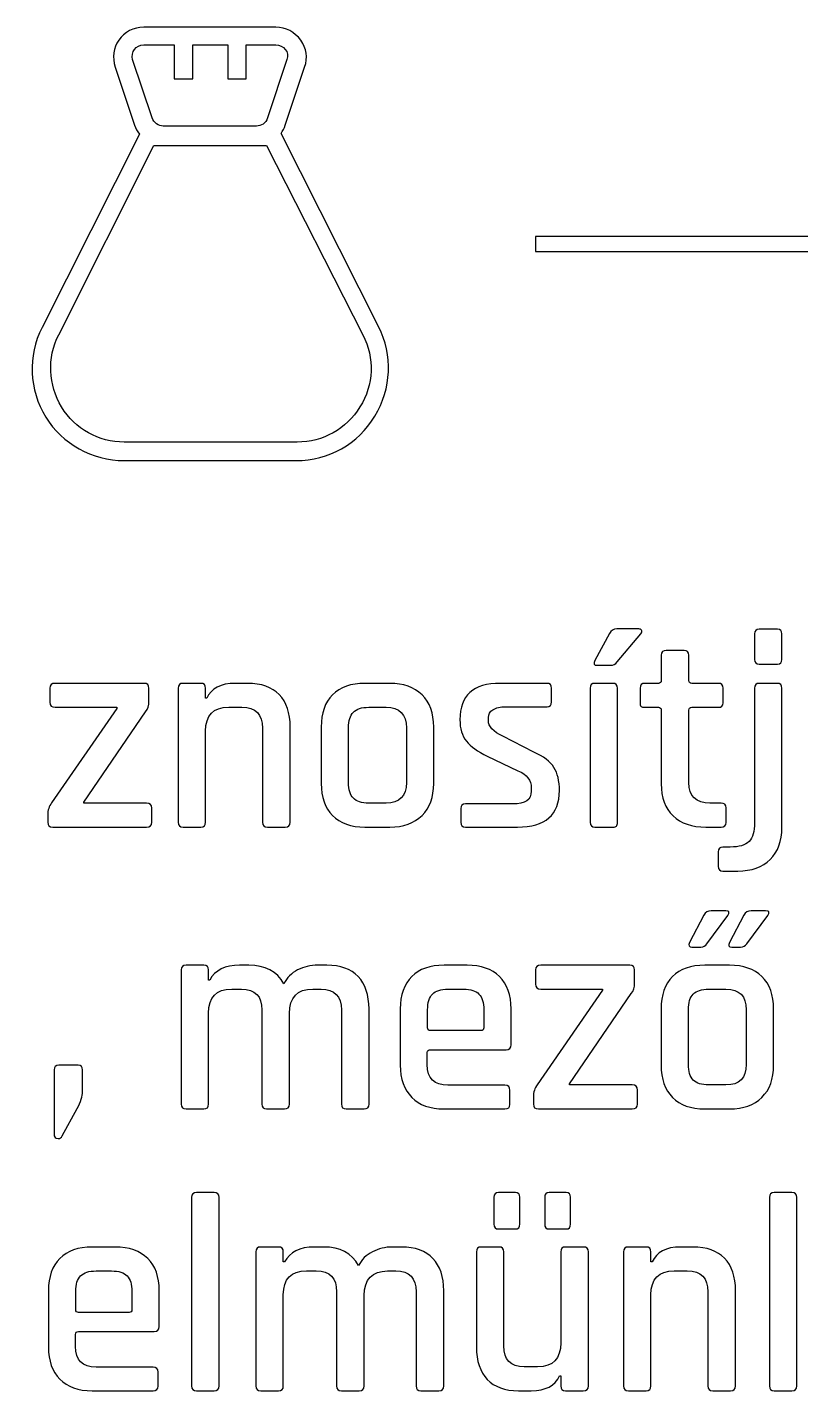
# Model space of a CAD drawing. Extents: x 5 to 177, y 88 to 167.
# Drawn here: x 88.23 to 100.81, y 108.56 to 130.75 of the extents above; entities that cross this region are included whole.
import ezdxf

# ---------------------------------------------------------------- set-up
doc = ezdxf.new("R2010")
doc.units = 0
doc.layers.add('Layer_1', color=7, linetype='CONTINUOUS')

msp = doc.modelspace()

# ---------------------------------------------------------------- linework, layer by layer
at = {"layer": 'Layer_1', "color": 7}
for points in [[(92.272886, 130.749063), (90.123145, 130.749063), (90.123145, 130.749063)], [(90.123145, 130.463533), (90.619241, 130.463533), (90.619241, 129.907355), (90.919653, 129.907355), (90.919653, 130.463533), (91.490713, 130.463533), (91.490713, 129.907355), (91.791674, 129.907355), (91.791674, 130.463533), (92.272886, 130.463533)], [(90.123145, 130.463533), (90.123145, 130.463533)], [(89.656818, 130.102486), (89.972665, 129.155498)], [(90.258194, 129.275663), (89.942348, 130.222651)], [(92.453133, 130.222651), (92.13784, 129.275663)], [(92.422816, 129.155498), (92.738662, 130.102486)], [(91.95704, 129.140617), (90.438441, 129.140617)], [(90.051489, 129.012183), (88.469501, 125.863091)], [(93.941415, 125.877973), (92.356119, 129.021002)], [(88.740147, 125.742924), (90.288511, 128.82477), (90.288511, 128.82477)], [(90.288511, 128.82477), (90.438441, 128.82477), (91.971924, 128.82477), (92.122405, 128.82477), (93.685651, 125.742924)], [(96.4974, 127.346962), (96.4974, 127.100017), (106.508573, 127.100017), (106.508573, 127.346962), (96.4974, 127.346962), (96.4974, 127.346962)], [(92.618498, 123.998881), (89.807299, 123.998881)], [(89.807299, 123.698466), (92.603616, 123.698466)], [(98.173647, 120.958376), (97.815908, 120.958376), (97.815908, 120.958376)], [(100.429218, 120.953415), (100.131564, 120.953415), (100.131564, 120.953415)], [(97.701255, 120.885064), (97.462577, 120.444644)], [(97.824727, 120.421491), (98.210026, 120.880102)], [(100.058251, 120.880102), (100.058251, 120.462834)], [(100.503081, 120.462834), (100.503081, 120.880102)], [(98.540203, 120.531735), (98.540203, 120.118875)], [(98.911723, 120.609457), (98.622886, 120.609457), (98.622886, 120.609457)], [(98.989444, 120.118875), (98.989444, 120.531735)], [(97.499509, 120.36637), (97.715036, 120.36637)], [(100.131564, 120.385112), (100.429218, 120.385112)], [(90.129761, 120.073124), (88.680064, 120.073124), (88.680064, 120.073124)], [(91.051394, 120.073124), (90.762557, 120.073124), (90.762557, 120.073124)], [(91.812621, 120.073124), (91.610877, 120.073124)], [(94.123868, 120.073124), (93.720378, 120.073124), (93.720378, 120.073124)], [(96.682608, 120.073124), (95.921381, 120.073124), (95.921381, 120.073124)], [(97.751415, 120.073124), (97.457618, 120.073124), (97.457618, 120.073124)], [(98.494452, 120.073124), (98.273966, 120.073124)], [(99.466798, 120.073124), (99.040157, 120.073124)], [(100.42481, 120.073124), (100.136523, 120.073124), (100.136523, 120.073124)], [(88.597935, 119.995403), (88.597935, 119.766098)], [(90.207482, 119.784287), (90.207482, 119.995403)], [(90.684835, 119.994853), (90.684835, 117.812039)], [(91.147305, 119.830038), (91.129666, 119.830038), (91.129666, 119.994853)], [(96.755921, 119.770506), (96.755921, 119.994853)], [(97.384306, 119.995403), (97.384306, 117.812039)], [(97.829136, 117.812039), (97.829136, 119.995403)], [(98.196245, 119.994853), (98.196245, 119.756728)], [(99.548927, 119.756728), (99.548927, 119.994853)], [(100.058251, 119.994853), (100.058251, 117.807631)], [(100.503081, 117.729356), (100.503081, 119.994853)], [(88.680064, 119.683415), (89.68438, 119.683415), (89.68438, 119.665226), (88.625494, 118.128435)], [(90.17055, 118.124027), (89.148048, 118.124027), (89.148048, 118.142216), (90.152361, 119.610102)], [(91.505594, 119.683415), (91.720568, 119.683415)], [(93.784318, 119.683415), (94.064336, 119.683415)], [(93.784318, 119.683415), (93.784318, 119.683415)], [(96.013434, 119.692234), (96.682608, 119.692234)], [(98.273966, 119.683415), (98.494452, 119.683415)], [(98.540203, 119.637114), (98.540203, 118.436015)], [(98.989444, 118.458616), (98.989444, 119.637114)], [(99.040157, 119.683415), (99.466798, 119.683415)], [(95.729007, 119.46789), (95.729007, 119.51805)], [(91.129666, 117.812039), (91.129666, 119.293706)], [(92.055707, 119.343868), (92.055707, 117.812039)], [(92.505499, 117.812039), (92.505499, 119.362057)], [(93.009861, 119.362057), (93.009861, 118.444835)], [(93.454141, 118.458616), (93.454141, 119.348276)], [(94.394514, 119.348276), (94.394514, 118.458616)], [(94.839344, 118.444835), (94.839344, 119.362057)], [(96.467634, 118.954158), (95.962721, 119.211023)], [(95.710265, 118.889665), (96.210216, 118.65154)], [(96.426294, 118.371522), (96.426294, 118.316401)], [(90.253233, 117.812039), (90.253233, 118.041344)], [(94.064336, 118.124027), (93.784318, 118.124027)], [(95.279766, 118.036936), (95.279766, 117.812039)], [(96.128086, 118.110246), (95.357487, 118.110246)], [(99.512549, 118.124027), (99.333403, 118.124027)], [(99.594678, 117.807631), (99.594678, 118.045756)], [(88.561003, 117.931653), (88.561003, 117.812039)], [(88.643686, 117.734318), (90.17055, 117.734318)], [(90.762557, 117.734318), (91.051394, 117.734318)], [(92.133428, 117.734318), (92.422816, 117.734318)], [(93.720378, 117.734318), (94.123868, 117.734318)], [(95.357487, 117.734318), (96.201397, 117.734318)], [(97.462577, 117.734318), (97.755826, 117.734318)], [(99.265051, 117.734318), (99.512549, 117.734318)], [(99.66358, 117.408549), (99.544519, 117.408549)], [(99.466245, 117.330277), (99.466245, 117.096563)], [(99.544519, 117.018839), (99.787603, 117.018839)], [(99.235285, 116.298952), (99.001572, 115.858533)], [(99.281036, 115.83538), (99.624995, 116.293991)], [(99.588616, 116.372265), (99.349938, 116.372265), (99.349938, 116.372265)], [(99.88627, 116.298952), (99.652557, 115.858533)], [(99.932575, 115.83538), (100.276533, 116.293991)], [(100.23519, 116.372265), (100.000923, 116.372265), (100.000923, 116.372265)], [(99.038503, 115.780259), (99.185126, 115.780259)], [(99.689488, 115.780259), (99.831703, 115.780259)], [(90.732791, 115.408742), (90.732791, 113.225928)], [(91.0999, 115.487013), (90.811062, 115.487013), (90.811062, 115.487013)], [(91.195813, 115.243927), (91.177621, 115.243927), (91.177621, 115.408742)], [(91.833567, 115.487013), (91.681983, 115.487013)], [(93.099159, 115.487013), (92.952536, 115.487013)], [(95.382292, 115.487013), (95.006914, 115.487013), (95.006914, 115.487013)], [(96.4974, 115.409292), (96.4974, 115.179986)], [(98.029228, 115.487013), (96.580082, 115.487013), (96.580082, 115.487013)], [(98.10695, 115.198176), (98.10695, 115.409292)], [(99.652557, 115.487013), (99.249066, 115.487013), (99.249066, 115.487013)], [(91.553549, 115.097304), (91.713953, 115.097304)], [(92.874262, 115.097304), (93.007104, 115.097304)], [(95.070854, 115.097304), (95.323313, 115.097304)], [(95.070854, 115.097304), (95.070854, 115.097304)], [(96.580082, 115.097304), (97.584395, 115.097304), (97.584395, 115.079115), (96.524961, 113.542324)], [(98.070018, 113.537916), (97.047513, 113.537916), (97.047513, 113.556105), (98.051826, 115.023991)], [(99.313007, 115.097304), (99.593025, 115.097304)], [(99.313007, 115.097304), (99.313007, 115.097304)], [(91.177621, 113.225928), (91.177621, 114.707594)], [(92.044684, 114.757757), (92.044684, 113.225928)], [(93.337834, 114.757757), (93.337834, 113.225928)], [(93.787076, 113.225928), (93.787076, 114.775946)], [(94.295846, 114.775946), (94.295846, 113.858724)], [(94.740676, 114.468919), (94.740676, 114.762165)], [(95.65349, 114.762165), (95.65349, 114.468919)], [(96.09832, 114.193312), (96.09832, 114.775946)], [(98.538549, 114.775946), (98.538549, 113.858724)], [(98.982829, 113.872505), (98.982829, 114.762165)], [(99.923202, 114.762165), (99.923202, 113.872505)], [(100.368035, 113.858724), (100.368035, 114.775946)], [(92.493372, 113.225928), (92.493372, 114.698225)], [(95.607739, 114.422618), (94.786427, 114.422618)], [(94.735715, 113.868093), (94.735715, 114.065429)], [(94.786427, 114.11118), (96.015638, 114.11118)], [(89.054342, 113.858724), (88.742353, 113.858724), (88.742353, 113.858724)], [(88.664632, 113.785411), (88.664632, 112.739758)], [(89.127652, 113.427674), (89.127652, 113.785411)], [(95.997449, 113.532954), (95.070854, 113.532954)], [(96.080131, 113.221519), (96.080131, 113.450825)], [(98.152701, 113.225928), (98.152701, 113.455233)], [(99.593025, 113.537916), (99.313007, 113.537916)], [(96.460468, 113.345542), (96.460468, 113.225928)], [(88.796924, 112.707785), (89.040561, 113.152618)], [(90.811062, 113.148207), (91.0999, 113.148207)], [(92.121855, 113.148207), (92.411242, 113.148207)], [(93.415556, 113.148207), (93.708801, 113.148207)], [(95.006914, 113.148207), (95.997449, 113.148207)], [(96.543151, 113.148207), (98.070018, 113.148207)], [(99.249066, 113.148207), (99.652557, 113.148207)], [(90.902564, 111.70788), (90.902564, 108.639817)], [(91.269673, 111.786154), (90.980839, 111.786154), (90.980839, 111.786154)], [(91.347397, 108.639817), (91.347397, 111.70788)], [(95.818853, 111.70788), (95.818853, 111.272422)], [(96.167222, 111.786154), (95.892166, 111.786154), (95.892166, 111.786154)], [(96.240535, 111.272422), (96.240535, 111.712841)], [(96.644576, 111.70788), (96.644576, 111.272422)], [(96.992942, 111.786154), (96.717886, 111.786154), (96.717886, 111.786154)], [(97.066255, 111.272422), (97.066255, 111.712841)], [(100.299131, 111.70788), (100.299131, 108.639817)], [(100.666793, 111.786154), (100.377405, 111.786154), (100.377405, 111.786154)], [(100.743964, 108.639817), (100.743964, 111.70788)], [(95.892166, 111.194148), (96.167222, 111.194148)], [(96.717886, 111.194148), (96.992942, 111.194148)], [(89.659576, 110.900902), (89.283647, 110.900902), (89.283647, 110.900902)], [(91.94877, 110.822631), (91.94877, 108.639817)], [(92.315329, 110.900902), (92.026492, 110.900902), (92.026492, 110.900902)], [(92.411242, 110.657816), (92.393603, 110.657816), (92.393603, 110.822631)], [(93.049547, 110.900902), (92.897412, 110.900902)], [(94.315139, 110.900902), (94.168516, 110.900902)], [(95.53498, 110.823181), (95.53498, 109.272612)], [(95.901535, 110.900902), (95.612148, 110.900902), (95.612148, 110.900902)], [(95.979257, 109.291352), (95.979257, 110.823181)], [(96.905851, 110.823181), (96.905851, 109.341514)], [(97.27241, 110.900902), (96.984123, 110.900902)], [(97.355643, 108.639817), (97.355643, 110.823181)], [(97.928354, 110.822631), (97.928354, 108.639817)], [(98.295466, 110.900902), (98.006628, 110.900902), (98.006628, 110.900902)], [(98.391376, 110.657816), (98.373187, 110.657816), (98.373187, 110.822631)], [(99.056692, 110.900902), (98.854949, 110.900902)], [(89.348138, 110.511193), (89.600044, 110.511193)], [(89.348138, 110.511193), (89.348138, 110.511193)], [(92.769532, 110.511193), (92.929936, 110.511193)], [(94.090242, 110.511193), (94.223086, 110.511193)], [(98.749666, 110.511193), (98.96464, 110.511193)], [(88.57313, 110.189835), (88.57313, 109.272612)], [(89.01796, 109.882808), (89.01796, 110.176054)], [(89.930221, 110.176054), (89.930221, 109.882808)], [(90.375051, 109.607201), (90.375051, 110.189835)], [(92.393603, 108.639817), (92.393603, 110.121483)], [(93.260113, 110.171645), (93.260113, 108.639817)], [(93.709355, 108.639817), (93.709355, 110.112114)], [(94.553264, 110.171645), (94.553264, 108.639817)], [(95.002505, 108.639817), (95.002505, 110.189835)], [(98.373187, 108.639817), (98.373187, 110.121483)], [(99.299779, 110.171645), (99.299779, 108.639817)], [(99.74902, 108.639817), (99.74902, 110.189835)], [(89.88447, 109.836507), (89.063711, 109.836507)], [(89.012999, 109.281982), (89.012999, 109.479318)], [(89.063711, 109.525069), (90.292922, 109.525069)], [(90.27418, 108.946843), (89.348138, 108.946843)], [(96.529923, 108.951805), (96.309987, 108.951805)], [(90.356862, 108.635408), (90.356862, 108.864714)], [(96.887109, 108.805182), (96.905851, 108.805182), (96.905851, 108.639817)], [(89.283647, 108.562095), (90.27418, 108.562095)], [(90.980839, 108.562095), (91.269673, 108.562095)], [(92.026492, 108.562095), (92.315329, 108.562095)], [(93.337834, 108.562095), (93.627222, 108.562095)], [(94.630985, 108.562095), (94.924784, 108.562095)], [(96.217935, 108.562095), (96.42464, 108.562095)], [(96.984123, 108.562095), (97.27241, 108.562095)], [(98.006628, 108.562095), (98.295466, 108.562095)], [(99.3775, 108.562095), (99.666888, 108.562095)], [(100.377405, 108.562095), (100.666793, 108.562095)]]:
    msp.add_lwpolyline(points, dxfattribs=at)
for points in [[(90.123145, 130.749063), (89.958045, 130.749063), (89.807409, 130.673964), (89.717451, 130.538497)], [(92.67858, 130.538497), (92.573452, 130.673964), (92.438339, 130.749063), (92.272886, 130.749063)], [(89.717451, 130.538497), (89.62714, 130.4182), (89.611663, 130.25277), (89.656818, 130.102486)], [(89.972665, 130.388567), (90.002651, 130.433722), (90.063173, 130.463533), (90.123145, 130.463533)], [(92.272886, 130.463533), (92.333211, 130.463533), (92.39283, 130.433722), (92.422816, 130.388567)], [(92.738662, 130.102486), (92.798987, 130.25277), (92.768891, 130.403383), (92.67858, 130.538497)], [(89.942348, 130.222651), (89.927179, 130.282976), (89.942678, 130.343411), (89.972665, 130.388567)], [(92.422816, 130.388567), (92.467972, 130.343411), (92.467949, 130.282976), (92.453133, 130.222651)], [(89.972665, 129.155498), (89.989115, 129.102206), (90.017388, 129.055024), (90.051489, 129.012183)], [(90.438441, 129.140617), (90.3633, 129.140617), (90.288181, 129.200521), (90.258194, 129.275663)], [(92.13784, 129.275663), (92.107853, 129.185704), (92.032181, 129.140617), (91.95704, 129.140617)], [(92.356119, 129.021002), (92.384962, 129.061346), (92.407743, 129.106377), (92.422816, 129.155498)], [(88.469501, 125.863091), (88.228907, 125.396719), (88.259003, 124.855975), (88.529583, 124.405125)], [(93.881332, 124.420007), (94.151913, 124.870857), (94.182009, 125.411953), (93.941415, 125.877973)], [(88.785347, 124.570491), (88.574739, 124.93103), (88.544708, 125.366862), (88.740147, 125.742924)], [(93.685651, 125.742924), (93.88109, 125.366862), (93.866231, 124.93103), (93.640453, 124.570491)], [(89.807299, 123.998881), (89.386083, 123.998881), (89.010772, 124.209599), (88.785347, 124.570491)], [(93.640453, 124.570491), (93.415025, 124.209599), (93.039362, 123.998881), (92.618498, 123.998881)], [(88.529583, 124.405125), (88.800164, 123.969092), (89.280955, 123.698466), (89.807299, 123.698466)], [(92.603616, 123.698466), (93.129961, 123.698466), (93.610752, 123.968804), (93.881332, 124.420007)], [(97.815908, 120.958376), (97.760875, 120.958376), (97.722422, 120.933747), (97.701255, 120.885064)], [(98.221602, 120.93743), (98.213841, 120.951188), (98.197989, 120.958376), (98.173647, 120.958376)], [(98.210026, 120.880102), (98.225548, 120.904444), (98.229364, 120.923672), (98.221602, 120.93743)], [(100.131564, 120.953415), (100.082528, 120.953415), (100.058251, 120.929138), (100.058251, 120.880102)], [(100.503081, 120.880102), (100.503081, 120.929138), (100.477901, 120.953415), (100.429218, 120.953415)], [(98.622886, 120.609457), (98.567852, 120.609457), (98.540203, 120.583594), (98.540203, 120.531735)], [(98.989444, 120.531735), (98.989444, 120.583594), (98.963582, 120.609457), (98.911723, 120.609457)], [(97.462577, 120.444644), (97.43506, 120.392433), (97.447298, 120.36637), (97.499509, 120.36637)], [(97.715036, 120.36637), (97.760894, 120.36637), (97.797211, 120.384805), (97.824727, 120.421491)], [(100.058251, 120.462834), (100.058251, 120.410975), (100.082525, 120.385112), (100.131564, 120.385112)], [(100.429218, 120.385112), (100.477901, 120.385112), (100.503081, 120.410975), (100.503081, 120.462834)], [(88.680064, 120.073124), (88.625031, 120.073124), (88.597935, 120.047261), (88.597935, 119.995403)], [(90.207482, 119.995403), (90.207482, 120.047261), (90.181619, 120.073124), (90.129761, 120.073124)], [(90.762557, 120.073124), (90.710345, 120.073124), (90.684835, 120.046711), (90.684835, 119.994853)], [(91.129666, 119.994853), (91.129666, 120.046711), (91.1029, 120.073124), (91.051394, 120.073124)], [(91.610877, 120.073124), (91.375222, 120.073124), (91.220682, 119.991963), (91.147305, 119.830038)], [(92.326353, 119.88957), (92.207117, 120.011984), (92.035929, 120.073124), (91.812621, 120.073124)], [(93.720378, 120.073124), (93.494248, 120.073124), (93.318894, 120.011191), (93.195069, 119.887366)], [(94.649174, 119.887366), (94.522174, 120.011191), (94.347177, 120.073124), (94.123868, 120.073124)], [(95.921381, 120.073124), (95.48429, 120.073124), (95.265985, 119.876077), (95.265985, 119.481671)], [(96.755921, 119.994853), (96.755921, 120.046711), (96.731644, 120.073124), (96.682608, 120.073124)], [(97.457618, 120.073124), (97.408935, 120.073124), (97.384306, 120.047261), (97.384306, 119.995403)], [(97.829136, 119.995403), (97.829136, 120.047261), (97.803626, 120.073124), (97.751415, 120.073124)], [(98.273966, 120.073124), (98.222108, 120.073124), (98.196245, 120.046711), (98.196245, 119.994853)], [(98.540203, 120.118875), (98.540203, 120.088184), (98.525144, 120.073124), (98.494452, 120.073124)], [(99.040157, 120.073124), (99.006643, 120.073124), (98.989444, 120.088184), (98.989444, 120.118875)], [(99.548927, 119.994853), (99.548927, 120.046711), (99.521831, 120.073124), (99.466798, 120.073124)], [(100.136523, 120.073124), (100.084311, 120.073124), (100.058251, 120.046711), (100.058251, 119.994853)], [(100.503081, 119.994853), (100.503081, 120.046711), (100.476668, 120.073124), (100.42481, 120.073124)], [(92.505499, 119.362057), (92.505499, 119.591362), (92.445594, 119.767156), (92.326353, 119.88957)], [(93.195069, 119.887366), (93.071244, 119.763188), (93.009861, 119.588187), (93.009861, 119.362057)], [(94.839344, 119.362057), (94.839344, 119.588187), (94.776174, 119.763188), (94.649174, 119.887366)], [(88.597935, 119.766098), (88.597935, 119.711064), (88.625031, 119.683415), (88.680064, 119.683415)], [(90.152361, 119.610102), (90.18905, 119.652788), (90.207482, 119.710909), (90.207482, 119.784287)], [(91.129666, 119.293706), (91.129666, 119.553703), (91.254769, 119.683415), (91.505594, 119.683415)], [(91.720568, 119.683415), (91.943877, 119.683415), (92.055707, 119.569998), (92.055707, 119.343868)], [(93.454141, 119.348276), (93.454141, 119.46434), (93.480554, 119.549667), (93.532412, 119.602936)], [(93.532412, 119.602936), (93.584624, 119.656559), (93.668255, 119.683415), (93.784318, 119.683415)], [(94.064336, 119.683415), (94.28447, 119.683415), (94.394514, 119.571584), (94.394514, 119.348276)], [(95.729007, 119.51805), (95.729007, 119.569908), (95.753281, 119.612176), (95.802317, 119.644279)], [(95.802317, 119.644279), (95.851353, 119.676029), (95.921359, 119.692234), (96.013434, 119.692234)], [(96.682608, 119.692234), (96.731644, 119.692234), (96.755921, 119.718648), (96.755921, 119.770506)], [(98.196245, 119.756728), (98.196245, 119.729211), (98.201294, 119.709786), (98.21223, 119.69885)], [(98.21223, 119.69885), (98.222813, 119.688266), (98.243627, 119.683415), (98.273966, 119.683415)], [(98.494452, 119.683415), (98.525144, 119.683415), (98.540203, 119.667805), (98.540203, 119.637114)], [(98.989444, 119.637114), (98.989444, 119.667805), (99.006643, 119.683415), (99.040157, 119.683415)], [(99.466798, 119.683415), (99.521831, 119.683415), (99.548927, 119.707692), (99.548927, 119.756728)], [(95.265985, 119.481671), (95.265985, 119.337738), (95.301065, 119.221299), (95.371268, 119.132751)], [(95.962721, 119.211023), (95.807146, 119.284401), (95.729007, 119.370171), (95.729007, 119.46789)], [(95.371268, 119.132751), (95.441824, 119.043851), (95.554337, 118.963043), (95.710265, 118.889665)], [(96.795057, 118.704457), (96.735437, 118.800412), (96.626384, 118.883603), (96.467634, 118.954158)], [(96.884355, 118.330182), (96.884355, 118.482935), (96.854676, 118.608148), (96.795057, 118.704457)], [(96.210216, 118.65154), (96.354149, 118.587334), (96.426294, 118.493583), (96.426294, 118.371522)], [(93.009861, 118.444835), (93.009861, 118.221526), (93.071244, 118.047519), (93.195069, 117.922283)], [(93.532412, 118.204506), (93.480554, 118.257775), (93.454141, 118.342552), (93.454141, 118.458616)], [(94.394514, 118.458616), (94.394514, 118.235307), (94.28447, 118.124027), (94.064336, 118.124027)], [(94.649174, 117.922283), (94.776174, 118.047519), (94.839344, 118.221526), (94.839344, 118.444835)], [(96.426294, 118.316401), (96.426294, 118.178818), (96.3267, 118.110246), (96.128086, 118.110246)], [(96.201397, 117.734318), (96.657185, 117.734318), (96.884355, 117.932601), (96.884355, 118.330182)], [(98.540203, 118.436015), (98.540203, 118.21306), (98.604366, 118.039736), (98.73313, 117.917322)], [(99.333403, 118.124027), (99.104097, 118.124027), (98.989444, 118.235307), (98.989444, 118.458616)], [(88.625494, 118.128435), (88.582808, 118.073402), (88.561003, 118.007853), (88.561003, 117.931653)], [(90.253233, 118.041344), (90.253233, 118.096378), (90.225936, 118.124027), (90.17055, 118.124027)], [(93.784318, 118.124027), (93.668255, 118.124027), (93.584624, 118.150883), (93.532412, 118.204506)], [(95.357487, 118.110246), (95.305629, 118.110246), (95.279766, 118.085972), (95.279766, 118.036936)], [(99.594678, 118.045756), (99.594678, 118.097614), (99.56723, 118.124027), (99.512549, 118.124027)], [(93.195069, 117.922283), (93.318894, 117.797047), (93.494248, 117.734318), (93.720378, 117.734318)], [(94.123868, 117.734318), (94.347177, 117.734318), (94.522174, 117.797047), (94.649174, 117.922283)], [(98.73313, 117.917322), (98.861189, 117.794908), (99.038568, 117.734318), (99.265051, 117.734318)], [(88.561003, 117.812039), (88.561003, 117.760181), (88.588652, 117.734318), (88.643686, 117.734318)], [(90.17055, 117.734318), (90.225936, 117.734318), (90.253233, 117.760181), (90.253233, 117.812039)], [(90.684835, 117.812039), (90.684835, 117.760181), (90.710345, 117.734318), (90.762557, 117.734318)], [(91.051394, 117.734318), (91.1029, 117.734318), (91.129666, 117.760181), (91.129666, 117.812039)], [(92.055707, 117.812039), (92.055707, 117.760181), (92.08157, 117.734318), (92.133428, 117.734318)], [(92.422816, 117.734318), (92.47785, 117.734318), (92.505499, 117.760181), (92.505499, 117.812039)], [(95.279766, 117.812039), (95.279766, 117.760181), (95.305629, 117.734318), (95.357487, 117.734318)], [(97.384306, 117.812039), (97.384306, 117.760181), (97.410719, 117.734318), (97.462577, 117.734318)], [(97.755826, 117.734318), (97.783342, 117.734318), (97.803118, 117.739719), (97.813701, 117.750303)], [(97.813701, 117.750303), (97.824284, 117.761239), (97.829136, 117.781347), (97.829136, 117.812039)], [(99.512549, 117.734318), (99.56723, 117.734318), (99.594678, 117.758594), (99.594678, 117.807631)], [(100.058251, 117.807631), (100.058251, 117.66405), (100.028573, 117.561081), (99.968953, 117.500051)], [(100.312911, 117.206805), (100.439559, 117.332041), (100.503081, 117.506401), (100.503081, 117.729356)], [(99.544519, 117.408549), (99.492308, 117.408549), (99.466245, 117.382488), (99.466245, 117.330277)], [(99.968953, 117.500051), (99.909334, 117.43902), (99.807161, 117.408549), (99.66358, 117.408549)], [(99.787603, 117.018839), (100.010911, 117.018839), (100.185911, 117.081569), (100.312911, 117.206805)], [(99.466245, 117.096563), (99.466245, 117.044702), (99.492308, 117.018839), (99.544519, 117.018839)], [(99.349938, 116.372265), (99.294905, 116.372265), (99.256805, 116.347636), (99.235285, 116.298952)], [(99.624995, 116.293991), (99.658509, 116.345852), (99.646472, 116.372265), (99.588616, 116.372265)], [(100.000923, 116.372265), (99.94589, 116.372265), (99.907437, 116.347636), (99.88627, 116.298952)], [(100.276533, 116.293991), (100.310047, 116.345852), (100.296221, 116.372265), (100.23519, 116.372265)], [(99.001572, 115.858533), (98.97723, 115.806322), (98.989114, 115.780259), (99.038503, 115.780259)], [(99.185126, 115.780259), (99.227812, 115.780259), (99.259517, 115.798694), (99.281036, 115.83538)], [(99.652557, 115.858533), (99.622218, 115.806322), (99.634455, 115.780259), (99.689488, 115.780259)], [(99.831703, 115.780259), (99.871214, 115.780259), (99.905411, 115.798694), (99.932575, 115.83538)], [(90.811062, 115.487013), (90.758851, 115.487013), (90.732791, 115.4606), (90.732791, 115.408742)], [(91.177621, 115.408742), (91.177621, 115.4606), (91.151405, 115.487013), (91.0999, 115.487013)], [(91.681983, 115.487013), (91.44668, 115.487013), (91.28436, 115.405852), (91.195813, 115.243927)], [(92.40187, 115.184395), (92.288981, 115.386184), (92.099562, 115.487013), (91.833567, 115.487013)], [(92.626767, 115.408742), (92.525873, 115.356883), (92.450906, 115.282114), (92.40187, 115.184395)], [(92.952536, 115.487013), (92.836117, 115.487013), (92.727309, 115.4606), (92.626767, 115.408742)], [(93.610687, 115.301255), (93.492859, 115.42508), (93.322115, 115.487013), (93.099159, 115.487013)], [(95.006914, 115.487013), (94.78043, 115.487013), (94.60563, 115.42508), (94.482158, 115.301255)], [(95.910355, 115.301255), (95.784766, 115.42508), (95.608775, 115.487013), (95.382292, 115.487013)], [(96.580082, 115.487013), (96.525049, 115.487013), (96.4974, 115.46115), (96.4974, 115.409292)], [(98.10695, 115.409292), (98.10695, 115.46115), (98.081087, 115.487013), (98.029228, 115.487013)], [(99.249066, 115.487013), (99.022936, 115.487013), (98.847783, 115.42508), (98.724311, 115.301255)], [(100.177865, 115.301255), (100.050865, 115.42508), (99.875865, 115.487013), (99.652557, 115.487013)], [(93.787076, 114.775946), (93.787076, 115.002076), (93.728162, 115.177077), (93.610687, 115.301255)], [(94.482158, 115.301255), (94.35798, 115.17743), (94.295846, 115.002429), (94.295846, 114.775946)], [(96.09832, 114.775946), (96.09832, 115.002429), (96.035591, 115.17743), (95.910355, 115.301255)], [(96.4974, 115.179986), (96.4974, 115.124953), (96.525049, 115.097304), (96.580082, 115.097304)], [(98.051826, 115.023991), (98.088515, 115.066677), (98.10695, 115.124798), (98.10695, 115.198176)], [(98.724311, 115.301255), (98.600133, 115.17743), (98.538549, 115.002076), (98.538549, 114.775946)], [(100.368035, 114.775946), (100.368035, 115.002076), (100.304513, 115.17743), (100.177865, 115.301255)], [(91.177621, 114.707594), (91.177621, 114.967592), (91.302724, 115.097304), (91.553549, 115.097304)], [(91.713953, 115.097304), (91.934086, 115.097304), (92.044684, 114.983887), (92.044684, 114.757757)], [(92.493372, 114.698225), (92.493372, 114.964219), (92.620967, 115.097304), (92.874262, 115.097304)], [(93.007104, 115.097304), (93.227237, 115.097304), (93.337834, 114.983887), (93.337834, 114.757757)], [(94.740676, 114.762165), (94.740676, 114.878582), (94.76674, 114.963203), (94.818951, 115.016825)], [(94.818951, 115.016825), (94.870809, 115.070095), (94.95479, 115.097304), (95.070854, 115.097304)], [(95.323313, 115.097304), (95.43973, 115.097304), (95.523911, 115.070095), (95.575769, 115.016825)], [(95.575769, 115.016825), (95.627627, 114.963203), (95.65349, 114.878582), (95.65349, 114.762165)], [(98.982829, 114.762165), (98.982829, 114.878229), (99.008892, 114.963556), (99.061103, 115.016825)], [(99.061103, 115.016825), (99.112962, 115.070448), (99.196943, 115.097304), (99.313007, 115.097304)], [(99.593025, 115.097304), (99.813158, 115.097304), (99.923202, 114.98512), (99.923202, 114.762165)], [(94.786427, 114.422618), (94.755736, 114.422618), (94.740676, 114.438227), (94.740676, 114.468919)], [(95.65349, 114.468919), (95.65349, 114.438227), (95.638078, 114.422618), (95.607739, 114.422618)], [(94.735715, 114.065429), (94.735715, 114.09612), (94.752561, 114.11118), (94.786427, 114.11118)], [(96.015638, 114.11118), (96.070671, 114.11118), (96.09832, 114.138279), (96.09832, 114.193312)], [(88.742353, 113.858724), (88.690495, 113.858724), (88.664632, 113.834094), (88.664632, 113.785411)], [(89.127652, 113.785411), (89.127652, 113.834094), (89.103375, 113.858724), (89.054342, 113.858724)], [(94.295846, 113.858724), (94.295846, 113.635768), (94.35798, 113.461408), (94.482158, 113.336172)], [(95.070854, 113.532954), (94.847545, 113.532954), (94.735715, 113.644785), (94.735715, 113.868093)], [(98.538549, 113.858724), (98.538549, 113.635415), (98.600133, 113.461408), (98.724311, 113.336172)], [(99.061103, 113.617841), (99.008892, 113.671464), (98.982829, 113.756088), (98.982829, 113.872505)], [(99.923202, 113.872505), (99.923202, 113.649196), (99.813158, 113.537916), (99.593025, 113.537916)], [(100.177865, 113.336172), (100.304513, 113.461408), (100.368035, 113.635415), (100.368035, 113.858724)], [(99.313007, 113.537916), (99.196943, 113.537916), (99.112962, 113.564572), (99.061103, 113.617841)], [(89.040561, 113.152618), (89.098416, 113.262684), (89.127652, 113.354297), (89.127652, 113.427674)], [(96.080131, 113.450825), (96.080131, 113.505858), (96.052482, 113.532954), (95.997449, 113.532954)], [(96.524961, 113.542324), (96.482275, 113.487291), (96.460468, 113.421742), (96.460468, 113.345542)], [(98.152701, 113.455233), (98.152701, 113.510267), (98.125404, 113.537916), (98.070018, 113.537916)], [(90.732791, 113.225928), (90.732791, 113.174069), (90.758851, 113.148207), (90.811062, 113.148207)], [(91.0999, 113.148207), (91.151405, 113.148207), (91.177621, 113.174069), (91.177621, 113.225928)], [(92.044684, 113.225928), (92.044684, 113.174069), (92.069996, 113.148207), (92.121855, 113.148207)], [(92.411242, 113.148207), (92.466276, 113.148207), (92.493372, 113.174069), (92.493372, 113.225928)], [(93.337834, 113.225928), (93.337834, 113.174069), (93.363697, 113.148207), (93.415556, 113.148207)], [(93.708801, 113.148207), (93.761012, 113.148207), (93.787076, 113.174069), (93.787076, 113.225928)], [(94.482158, 113.336172), (94.60563, 113.210936), (94.78043, 113.148207), (95.006914, 113.148207)], [(95.997449, 113.148207), (96.052482, 113.148207), (96.080131, 113.172836), (96.080131, 113.221519)], [(96.460468, 113.225928), (96.460468, 113.174069), (96.488117, 113.148207), (96.543151, 113.148207)], [(98.070018, 113.148207), (98.125404, 113.148207), (98.152701, 113.174069), (98.152701, 113.225928)], [(98.724311, 113.336172), (98.847783, 113.210936), (99.022936, 113.148207), (99.249066, 113.148207)], [(99.652557, 113.148207), (99.875865, 113.148207), (100.050865, 113.210936), (100.177865, 113.336172)], [(88.664632, 112.739758), (88.664632, 112.690722), (88.685534, 112.666445), (88.728573, 112.666445)], [(88.728573, 112.666445), (88.762086, 112.666445), (88.78493, 112.680268), (88.796924, 112.707785)], [(90.980839, 111.786154), (90.928627, 111.786154), (90.902564, 111.759738), (90.902564, 111.70788)], [(91.347397, 111.70788), (91.347397, 111.759738), (91.321532, 111.786154), (91.269673, 111.786154)], [(95.892166, 111.786154), (95.843482, 111.786154), (95.818853, 111.759741), (95.818853, 111.70788)], [(96.240535, 111.712841), (96.240535, 111.761525), (96.216258, 111.786154), (96.167222, 111.786154)], [(96.717886, 111.786154), (96.66885, 111.786154), (96.644576, 111.759741), (96.644576, 111.70788)], [(97.066255, 111.712841), (97.066255, 111.761525), (97.041978, 111.786154), (96.992942, 111.786154)], [(100.377405, 111.786154), (100.325547, 111.786154), (100.299131, 111.760091), (100.299131, 111.70788)], [(100.743964, 111.70788), (100.743964, 111.760094), (100.718298, 111.786154), (100.666793, 111.786154)], [(95.818853, 111.272422), (95.818856, 111.220564), (95.843482, 111.194148), (95.892166, 111.194148)], [(96.167222, 111.194148), (96.216258, 111.194148), (96.240535, 111.220564), (96.240535, 111.272422)], [(96.644576, 111.272422), (96.644576, 111.220564), (96.66885, 111.194148), (96.717886, 111.194148)], [(96.992942, 111.194148), (97.041978, 111.194148), (97.066255, 111.220564), (97.066255, 111.272422)], [(88.758889, 110.715143), (88.634711, 110.591318), (88.57313, 110.416318), (88.57313, 110.189835)], [(89.283647, 110.900902), (89.057161, 110.900902), (88.882361, 110.838968), (88.758889, 110.715143)], [(90.187089, 110.715143), (90.0615, 110.838968), (89.886059, 110.900902), (89.659576, 110.900902)], [(90.375051, 110.189835), (90.375051, 110.416318), (90.312325, 110.591318), (90.187089, 110.715143)], [(92.026492, 110.900902), (91.974281, 110.900902), (91.94877, 110.874489), (91.94877, 110.822631)], [(92.393603, 110.822631), (92.393603, 110.874489), (92.366835, 110.900902), (92.315329, 110.900902)], [(92.897412, 110.900902), (92.66211, 110.900902), (92.49979, 110.819741), (92.411242, 110.657816)], [(93.617852, 110.598284), (93.504964, 110.800073), (93.315544, 110.900902), (93.049547, 110.900902)], [(93.842747, 110.822631), (93.741852, 110.770772), (93.666889, 110.696003), (93.617852, 110.598284)], [(94.168516, 110.900902), (94.052099, 110.900902), (93.943289, 110.874489), (93.842747, 110.822631)], [(94.826116, 110.715143), (94.708289, 110.838968), (94.538094, 110.900902), (94.315139, 110.900902)], [(95.002505, 110.189835), (95.002505, 110.415965), (94.943591, 110.590966), (94.826116, 110.715143)], [(95.612148, 110.900902), (95.560289, 110.900902), (95.53498, 110.875039), (95.53498, 110.823181)], [(95.979257, 110.823181), (95.979257, 110.875039), (95.953394, 110.900902), (95.901535, 110.900902)], [(96.984123, 110.900902), (96.931912, 110.900902), (96.905851, 110.875039), (96.905851, 110.823181)], [(97.355643, 110.823181), (97.355643, 110.875039), (97.327796, 110.900902), (97.27241, 110.900902)], [(98.006628, 110.900902), (97.954417, 110.900902), (97.928354, 110.874489), (97.928354, 110.822631)], [(98.373187, 110.822631), (98.373187, 110.874489), (98.346971, 110.900902), (98.295466, 110.900902)], [(98.854949, 110.900902), (98.619293, 110.900902), (98.464754, 110.819741), (98.391376, 110.657816)], [(99.569874, 110.717348), (99.450635, 110.839761), (99.280001, 110.900902), (99.056692, 110.900902)], [(99.74902, 110.189835), (99.74902, 110.41914), (99.689113, 110.594934), (99.569874, 110.717348)], [(89.095682, 110.430714), (89.14754, 110.483984), (89.232074, 110.511193), (89.348138, 110.511193)], [(89.600044, 110.511193), (89.71646, 110.511193), (89.800642, 110.483984), (89.8525, 110.430714)], [(92.393603, 110.121483), (92.393603, 110.381481), (92.518707, 110.511193), (92.769532, 110.511193)], [(92.929936, 110.511193), (93.150069, 110.511193), (93.260113, 110.397776), (93.260113, 110.171645)], [(93.709355, 110.112114), (93.709355, 110.378108), (93.836947, 110.511193), (94.090242, 110.511193)], [(94.223086, 110.511193), (94.44322, 110.511193), (94.553264, 110.397776), (94.553264, 110.171645)], [(98.373187, 110.121483), (98.373187, 110.381481), (98.498841, 110.511193), (98.749666, 110.511193)], [(98.96464, 110.511193), (99.187948, 110.511193), (99.299779, 110.397776), (99.299779, 110.171645)], [(89.01796, 110.176054), (89.01796, 110.29247), (89.04347, 110.377092), (89.095682, 110.430714)], [(89.8525, 110.430714), (89.904358, 110.377092), (89.930221, 110.29247), (89.930221, 110.176054)], [(89.063711, 109.836507), (89.03302, 109.836507), (89.01796, 109.852116), (89.01796, 109.882808)], [(89.930221, 109.882808), (89.930221, 109.852116), (89.914809, 109.836507), (89.88447, 109.836507)], [(90.292922, 109.525069), (90.347955, 109.525069), (90.375051, 109.552168), (90.375051, 109.607201)], [(89.012999, 109.479318), (89.012999, 109.510009), (89.029845, 109.525069), (89.063711, 109.525069)], [(88.57313, 109.272612), (88.57313, 109.049657), (88.634711, 108.875297), (88.758889, 108.750061)], [(89.348138, 108.946843), (89.12483, 108.946843), (89.012999, 109.058674), (89.012999, 109.281982)], [(95.53498, 109.272612), (95.53498, 109.046129), (95.593893, 108.871129), (95.711368, 108.747304)], [(96.309987, 108.951805), (96.089854, 108.951805), (95.979257, 109.064869), (95.979257, 109.291352)], [(96.905851, 109.341514), (96.905851, 109.081517), (96.780395, 108.951805), (96.529923, 108.951805)], [(90.356862, 108.864714), (90.356862, 108.919747), (90.329213, 108.946843), (90.27418, 108.946843)], [(88.758889, 108.750061), (88.882361, 108.624825), (89.057161, 108.562095), (89.283647, 108.562095)], [(95.711368, 108.747304), (95.828843, 108.623479), (95.997801, 108.562095), (96.217935, 108.562095)], [(96.42464, 108.562095), (96.659943, 108.562095), (96.813731, 108.642904), (96.887109, 108.805182)], [(90.27418, 108.562095), (90.329213, 108.562095), (90.356862, 108.586725), (90.356862, 108.635408)], [(90.902564, 108.639817), (90.902564, 108.587958), (90.928627, 108.562095), (90.980839, 108.562095)], [(91.269673, 108.562095), (91.321532, 108.562095), (91.347397, 108.587958), (91.347397, 108.639817)], [(91.94877, 108.639817), (91.94877, 108.587958), (91.974281, 108.562095), (92.026492, 108.562095)], [(92.315329, 108.562095), (92.366835, 108.562095), (92.393603, 108.587958), (92.393603, 108.639817)], [(93.260113, 108.639817), (93.260113, 108.587958), (93.285976, 108.562095), (93.337834, 108.562095)], [(93.627222, 108.562095), (93.682256, 108.562095), (93.709355, 108.587958), (93.709355, 108.639817)], [(94.553264, 108.639817), (94.553264, 108.587958), (94.579127, 108.562095), (94.630985, 108.562095)], [(94.924784, 108.562095), (94.976995, 108.562095), (95.002505, 108.587958), (95.002505, 108.639817)], [(96.905851, 108.639817), (96.905851, 108.587958), (96.931912, 108.562095), (96.984123, 108.562095)], [(97.27241, 108.562095), (97.327796, 108.562095), (97.355643, 108.587958), (97.355643, 108.639817)], [(97.928354, 108.639817), (97.928354, 108.587958), (97.954417, 108.562095), (98.006628, 108.562095)], [(98.295466, 108.562095), (98.346971, 108.562095), (98.373187, 108.587958), (98.373187, 108.639817)], [(99.299779, 108.639817), (99.299779, 108.587958), (99.325642, 108.562095), (99.3775, 108.562095)], [(99.666888, 108.562095), (99.721921, 108.562095), (99.74902, 108.587958), (99.74902, 108.639817)], [(100.299131, 108.639817), (100.299131, 108.587958), (100.325547, 108.562095), (100.377405, 108.562095)], [(100.666793, 108.562095), (100.718298, 108.562095), (100.743964, 108.587958), (100.743964, 108.639817)]]:
    msp.add_open_spline(points, degree=3, dxfattribs=at)

doc.saveas('drawing.dxf')
